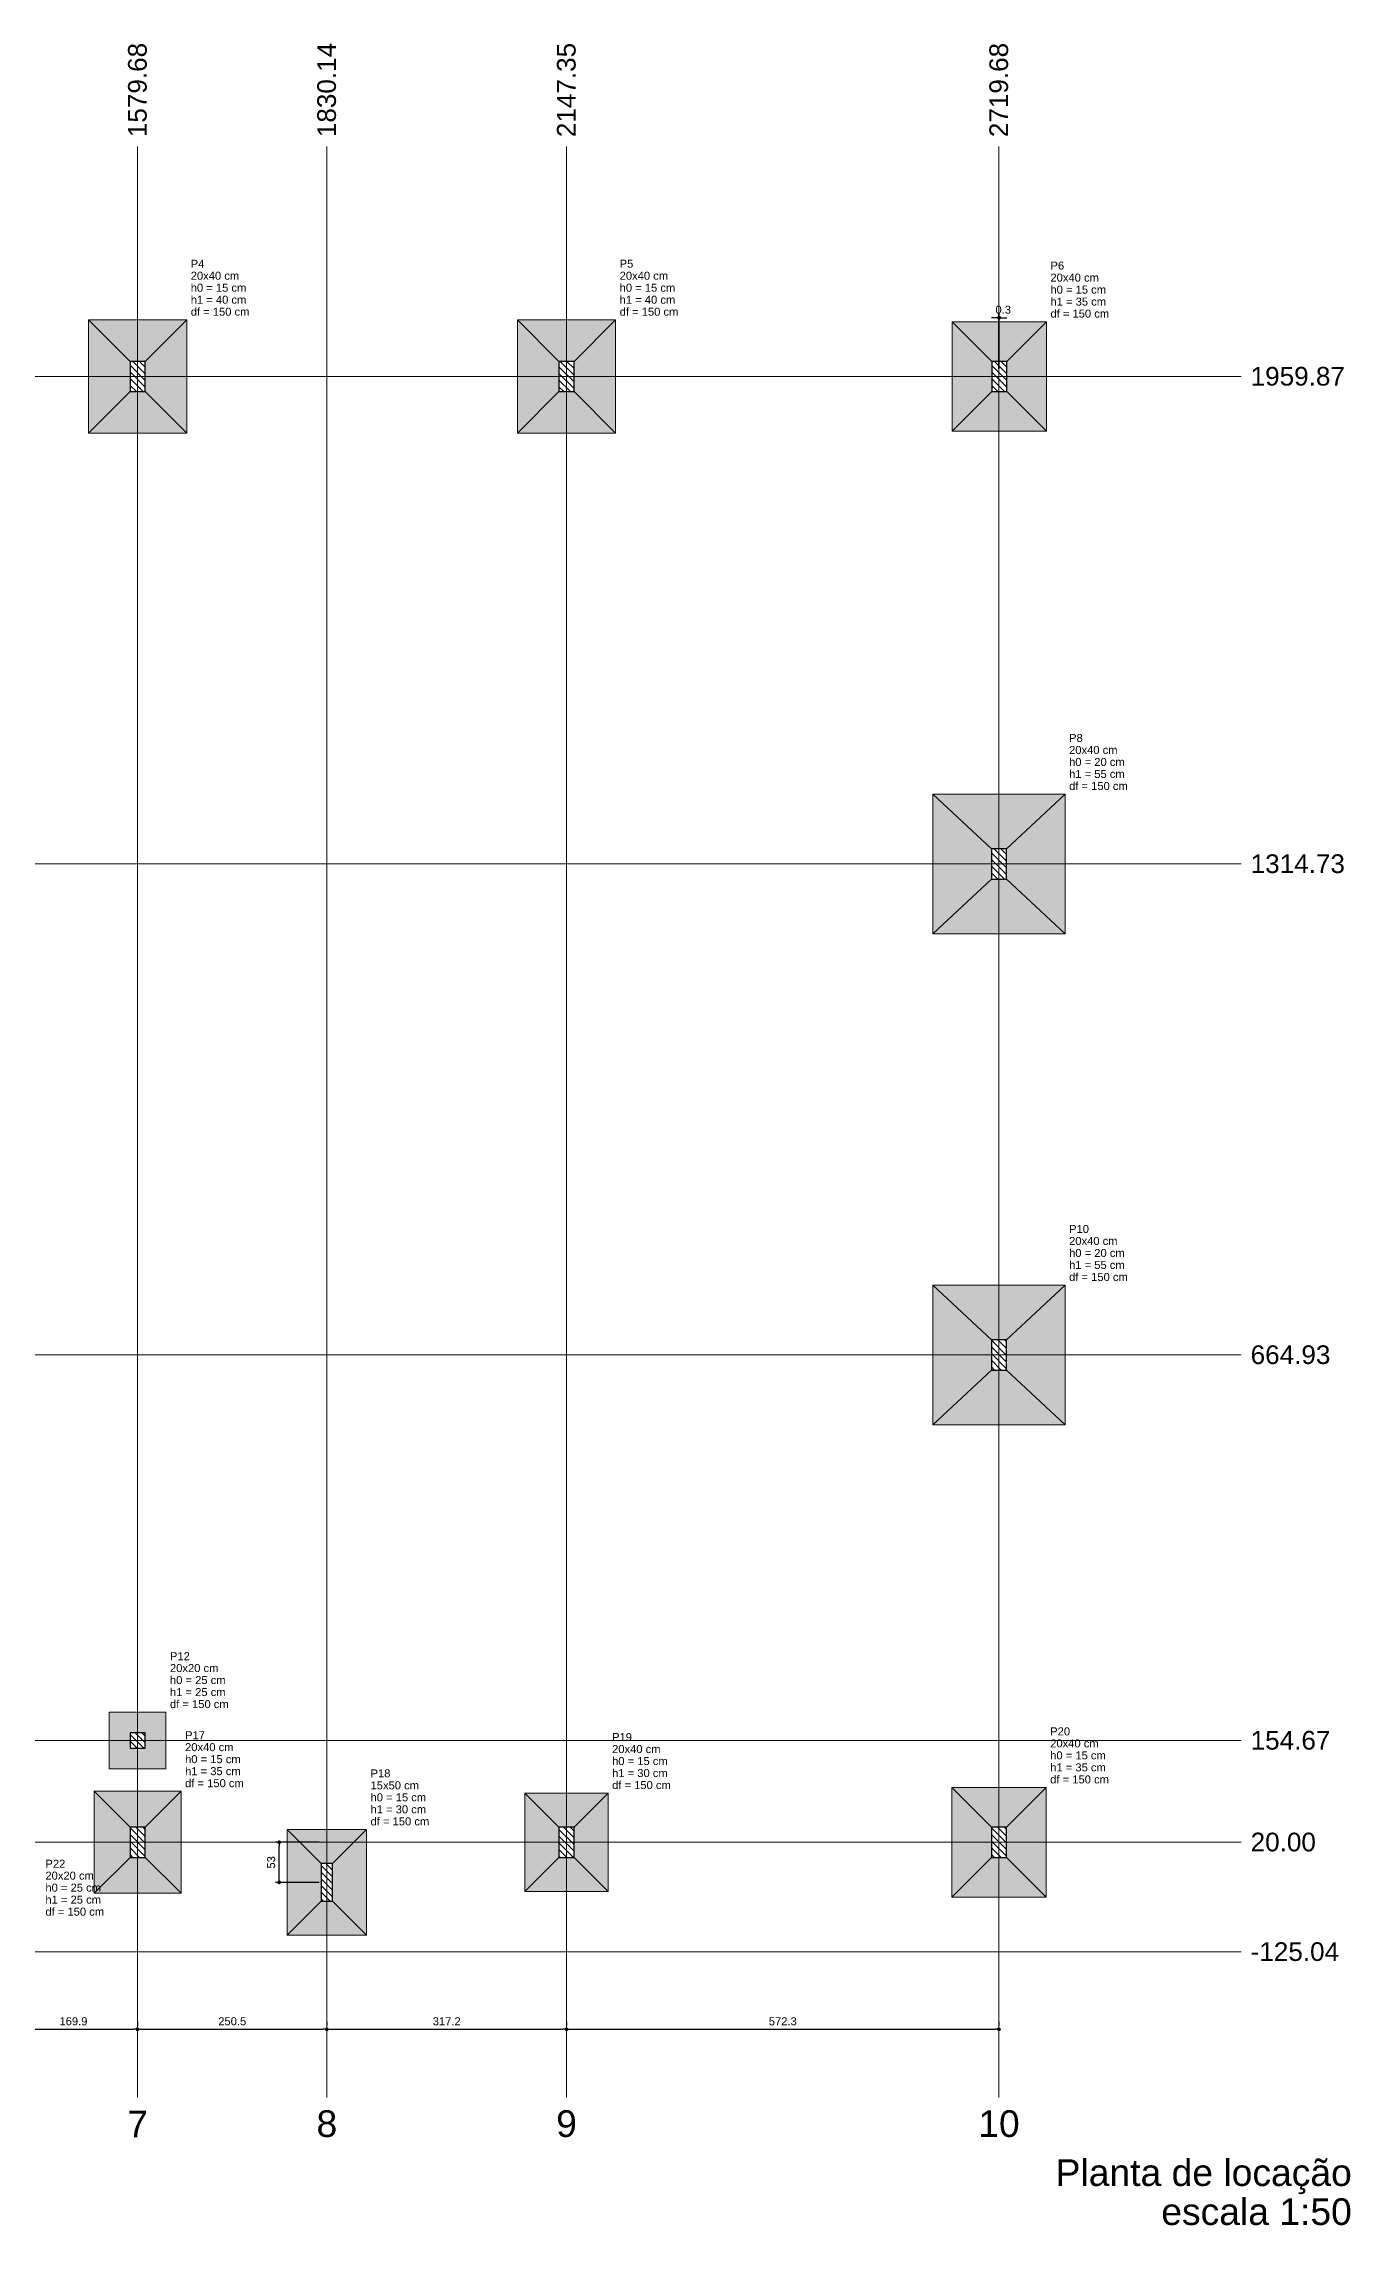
# Model space of a CAD drawing. Header units: millimetres. Extents: x 180 to 11148, y -1598 to 1045.
# Drawn here: x 217.4 to 252, y -10 to 47.7 of the extents above; entities that cross this region are included whole.
import ezdxf

# ---------------------------------------------------------------- set-up
doc = ezdxf.new("R2010")
doc.units = ezdxf.units.MM
doc.header["$MEASUREMENT"] = 0
for name, color, linetype, lineweight in [('LC-Cotas', 7, 'Continuous', 5), ('LC-Eixos', 9, 'Continuous', 5), ('LC-Hachuras das sapatas', 43, 'Continuous', 5), ('LC-Hachuras dos pilares', 9, 'Continuous', 5), ('LC-Seção das fundações', 7, 'Continuous', 5), ('LC-Seção dos pilares', 4, 'Continuous', 30), ('LC-Textos', 3, 'Continuous', 20)]:
    doc.layers.add(name, color=color, linetype=linetype, lineweight=lineweight)
doc.styles.add('Arial', font='arial.ttf')
doc.dimstyles.new('UM_50.000000', dxfattribs={"dimtxt": 0.18, "dimasz": 0.1, "dimexe": 0.1, "dimexo": 0.2, "dimgap": 0, "dimtad": 1, "dimtih": 1, "dimtoh": 1, "dimdec": 1, "dimlfac": 50, "dimzin": 0, "dimdsep": 46, "dimtxsty": 'Standard', "dimcen": 0.09, "dimdle": 0.1, "dimadec": 1, "dimazin": 2, "dimtfac": 1, "dimtdec": 4, "dimtofl": 0, "dimtmove": 0, "dimatfit": 3, "dimfxl": 1, "dimtolj": 1, "dimarcsym": 0})
pattern_1 = [(135, (188.27737, -0.25918), (-0.08838835, -0.08838835), [])]

# ---------------------------------------------------------------- blocks, each defined once
blk = doc.blocks.new('_Dot')
at = {"color": 0, "linetype": 'ByBlock', "lineweight": -2}
blk.add_line((-0.5, 0), (-1, 0), dxfattribs=at)
at = {"color": 0, "linetype": 'ByBlock', "const_width": 0.5}
blk.add_lwpolyline([(-0.25, 0, 1), (0.25, 0, 1)], format="xyb", close=True, dxfattribs=at)
blk = doc.blocks.new('*D7')
at = {"layer": 'Defpoints', "color": 0, "transparency": 16777216}
for p in [(223.618, 0.141), (224.88, 0.141), (224.88, -0.92)]:
    blk.add_point(p, dxfattribs=at)
at = {"layer": 'LC-Cotas', "color": 0, "lineweight": -2, "transparency": 16777216}
for p, q in [((224.68, 0.141), (223.518, 0.141)), ((223.618, -0.82), (223.618, 0.041)), ((224.68, -0.92), (223.518, -0.92))]:
    blk.add_line(p, q, dxfattribs=at)
at = {"layer": 'LC-Cotas', "color": 0, "lineweight": -2, "transparency": 16777216, "xscale": 0.1000000014901161, "yscale": 0.1000000014901161, "zscale": 0.1000000014901161}
for p, rotation in [((223.618, 0.141), 90), ((223.618, -0.92), 270)]:
    blk.add_blockref('_Dot', p, dxfattribs=dict(at, rotation=rotation))
at = {"layer": 'LC-Cotas', "transparency": 16777216, "insert": (223.407, -0.39), "char_height": 0.2118, "attachment_point": 5, "rotation": 90, "style": 'Arial'}
blk.add_mtext('\\A1;53', dxfattribs=at)
blk = doc.blocks.new('*D8')
at = {"layer": 'Defpoints', "color": 0, "transparency": 16777216}
for p in [(242.671, 40.494), (242.671, 38.938), (242.677, 38.938)]:
    blk.add_point(p, dxfattribs=at)
at = {"layer": 'LC-Cotas', "color": 0, "lineweight": -2, "transparency": 16777216}
for p, q in [((242.571, 40.494), (242.471, 40.494)), ((242.671, 39.138), (242.671, 40.594)), ((242.677, 39.138), (242.677, 40.594)), ((242.777, 40.494), (242.877, 40.494))]:
    blk.add_line(p, q, dxfattribs=at)
at = {"layer": 'LC-Cotas', "color": 0, "lineweight": -2, "transparency": 16777216, "xscale": 0.1000000014901161, "yscale": 0.1000000014901161, "zscale": 0.1000000014901161}
blk.add_blockref('_Dot', (242.671, 40.494), dxfattribs=at)
at = {"layer": 'LC-Cotas', "color": 0, "lineweight": -2, "transparency": 16777216, "xscale": 0.1000000014901161, "yscale": 0.1000000014901161, "zscale": 0.1000000014901161, "rotation": 180}
blk.add_blockref('_Dot', (242.677, 40.494), dxfattribs=at)
at = {"layer": 'LC-Cotas', "transparency": 16777216, "insert": (242.783, 40.706), "char_height": 0.2118, "attachment_point": 5, "rotation": 0.00573, "style": 'Arial'}
blk.add_mtext('\\A1;0.3', dxfattribs=at)
blk = doc.blocks.new('*D19')
at = {"layer": 'Defpoints', "color": 0, "transparency": 16777216}
for p in [(216.474, -4.81), (219.871, -4.81), (219.871, -4.81)]:
    blk.add_point(p, dxfattribs=at)
at = {"layer": 'LC-Cotas', "color": 0, "lineweight": -2, "transparency": 16777216}
for p, q in [((216.474, -4.61), (216.474, -4.71)), ((219.871, -4.61), (219.871, -4.71)), ((216.574, -4.81), (219.771, -4.81))]:
    blk.add_line(p, q, dxfattribs=at)
at = {"layer": 'LC-Cotas', "color": 0, "lineweight": -2, "transparency": 16777216, "xscale": 0.1000000014901161, "yscale": 0.1000000014901161, "zscale": 0.1000000014901161, "rotation": 180}
blk.add_blockref('_Dot', (216.474, -4.81), dxfattribs=at)
at = {"layer": 'LC-Cotas', "color": 0, "lineweight": -2, "transparency": 16777216, "xscale": 0.1000000014901161, "yscale": 0.1000000014901161, "zscale": 0.1000000014901161}
blk.add_blockref('_Dot', (219.871, -4.81), dxfattribs=at)
at = {"layer": 'LC-Cotas', "transparency": 16777216, "insert": (218.172, -4.598), "char_height": 0.2118, "attachment_point": 5, "rotation": 0.00573, "style": 'Arial'}
blk.add_mtext('\\A1;169.9', dxfattribs=at)
blk = doc.blocks.new('*D20')
at = {"layer": 'Defpoints', "color": 0, "transparency": 16777216}
for p in [(219.871, -4.81), (224.88, -4.81), (224.88, -4.81)]:
    blk.add_point(p, dxfattribs=at)
at = {"layer": 'LC-Cotas', "color": 0, "lineweight": -2, "transparency": 16777216}
for p, q in [((219.871, -4.61), (219.871, -4.71)), ((224.88, -4.61), (224.88, -4.71)), ((219.971, -4.81), (224.78, -4.81))]:
    blk.add_line(p, q, dxfattribs=at)
at = {"layer": 'LC-Cotas', "color": 0, "lineweight": -2, "transparency": 16777216, "xscale": 0.1000000014901161, "yscale": 0.1000000014901161, "zscale": 0.1000000014901161, "rotation": 180}
blk.add_blockref('_Dot', (219.871, -4.81), dxfattribs=at)
at = {"layer": 'LC-Cotas', "color": 0, "lineweight": -2, "transparency": 16777216, "xscale": 0.1000000014901161, "yscale": 0.1000000014901161, "zscale": 0.1000000014901161}
blk.add_blockref('_Dot', (224.88, -4.81), dxfattribs=at)
at = {"layer": 'LC-Cotas', "transparency": 16777216, "insert": (222.376, -4.598), "char_height": 0.2118, "attachment_point": 5, "rotation": 0.00573, "style": 'Arial'}
blk.add_mtext('\\A1;250.5', dxfattribs=at)
blk = doc.blocks.new('*D21')
at = {"layer": 'Defpoints', "color": 0, "transparency": 16777216}
for p in [(224.88, -4.81), (231.224, -4.81), (231.224, -4.81)]:
    blk.add_point(p, dxfattribs=at)
at = {"layer": 'LC-Cotas', "color": 0, "lineweight": -2, "transparency": 16777216}
for p, q in [((224.88, -4.61), (224.88, -4.71)), ((231.224, -4.61), (231.224, -4.71)), ((224.98, -4.81), (231.124, -4.81))]:
    blk.add_line(p, q, dxfattribs=at)
at = {"layer": 'LC-Cotas', "color": 0, "lineweight": -2, "transparency": 16777216, "xscale": 0.1000000014901161, "yscale": 0.1000000014901161, "zscale": 0.1000000014901161, "rotation": 180}
blk.add_blockref('_Dot', (224.88, -4.81), dxfattribs=at)
at = {"layer": 'LC-Cotas', "color": 0, "lineweight": -2, "transparency": 16777216, "xscale": 0.1000000014901161, "yscale": 0.1000000014901161, "zscale": 0.1000000014901161}
blk.add_blockref('_Dot', (231.224, -4.81), dxfattribs=at)
at = {"layer": 'LC-Cotas', "transparency": 16777216, "insert": (228.052, -4.598), "char_height": 0.2118, "attachment_point": 5, "rotation": 0.00573, "style": 'Arial'}
blk.add_mtext('\\A1;317.2', dxfattribs=at)
blk = doc.blocks.new('*D22')
at = {"layer": 'Defpoints', "color": 0, "transparency": 16777216}
for p in [(231.224, -4.81), (242.671, -4.81), (242.671, -4.81)]:
    blk.add_point(p, dxfattribs=at)
at = {"layer": 'LC-Cotas', "color": 0, "lineweight": -2, "transparency": 16777216}
for p, q in [((231.224, -4.61), (231.224, -4.71)), ((242.671, -4.61), (242.671, -4.71)), ((231.324, -4.81), (242.571, -4.81))]:
    blk.add_line(p, q, dxfattribs=at)
at = {"layer": 'LC-Cotas', "color": 0, "lineweight": -2, "transparency": 16777216, "xscale": 0.1000000014901161, "yscale": 0.1000000014901161, "zscale": 0.1000000014901161, "rotation": 180}
blk.add_blockref('_Dot', (231.224, -4.81), dxfattribs=at)
at = {"layer": 'LC-Cotas', "color": 0, "lineweight": -2, "transparency": 16777216, "xscale": 0.1000000014901161, "yscale": 0.1000000014901161, "zscale": 0.1000000014901161}
blk.add_blockref('_Dot', (242.671, -4.81), dxfattribs=at)
at = {"layer": 'LC-Cotas', "transparency": 16777216, "insert": (236.948, -4.598), "char_height": 0.2118, "attachment_point": 5, "rotation": 0.00573, "style": 'Arial'}
blk.add_mtext('\\A1;572.3', dxfattribs=at)

msp = doc.modelspace()

# ---------------------------------------------------------------- hatches: boundary and pattern name
at = {"layer": 'LC-Hachuras das sapatas', "linetype": 'Continuous'}
h = msp.add_hatch(color=256, dxfattribs=at)
h.paths.add_polyline_path([(218.571, 37.4382), (221.171, 37.4382), (221.171, 40.4382), (218.571, 40.4382), (218.571, 37.4382)])
h.paths.add_polyline_path([(219.671, 38.5382), (220.071, 38.5382), (220.071, 39.3382), (219.671, 39.3382), (219.671, 38.5382)], flags=0)
h = msp.add_hatch(color=256, dxfattribs=at)
h.paths.add_polyline_path([(229.9244, 37.4382), (232.5244, 37.4382), (232.5244, 40.4382), (229.9244, 40.4382), (229.9244, 37.4382)])
h.paths.add_polyline_path([(231.0244, 38.5382), (231.4244, 38.5382), (231.4244, 39.3382), (231.0244, 39.3382), (231.0244, 38.5382)], flags=0)
h = msp.add_hatch(color=256, dxfattribs=at)
h.paths.add_polyline_path([(241.4274, 37.4882), (243.9274, 37.4882), (243.9274, 40.3882), (241.4274, 40.3882), (241.4274, 37.4882)])
h.paths.add_polyline_path([(242.4774, 38.5382), (242.8774, 38.5382), (242.8774, 39.3382), (242.4774, 39.3382), (242.4774, 38.5382)], flags=0)
h = msp.add_hatch(color=256, dxfattribs=at)
h.paths.add_polyline_path([(240.921, 24.1854), (244.421, 24.1854), (244.421, 27.8854), (240.921, 27.8854), (240.921, 24.1854)])
h.paths.add_polyline_path([(242.471, 25.6354), (242.871, 25.6354), (242.871, 26.4354), (242.471, 26.4354), (242.471, 25.6354)], flags=0)
h = msp.add_hatch(color=256, dxfattribs=at)
h.paths.add_polyline_path([(240.921, 11.1894), (244.421, 11.1894), (244.421, 14.8894), (240.921, 14.8894), (240.921, 11.1894)])
h.paths.add_polyline_path([(242.471, 12.6394), (242.871, 12.6394), (242.871, 13.4394), (242.471, 13.4394), (242.471, 12.6394)], flags=0)
h = msp.add_hatch(color=256, dxfattribs=at)
h.paths.add_polyline_path([(219.121, 2.0842), (220.621, 2.0842), (220.621, 3.5842), (219.121, 3.5842), (219.121, 2.0842)])
h.paths.add_polyline_path([(219.671, 2.6342), (220.071, 2.6342), (220.071, 3.0342), (219.671, 3.0342), (219.671, 2.6342)], flags=0)
h = msp.add_hatch(color=256, dxfattribs=at)
h.paths.add_polyline_path([(218.721, -1.2092), (221.021, -1.2092), (221.021, 1.4908), (218.721, 1.4908), (218.721, -1.2092)])
h.paths.add_polyline_path([(219.671, -0.2592), (220.071, -0.2592), (220.071, 0.5408), (219.671, 0.5408), (219.671, -0.2592)], flags=0)
h = msp.add_hatch(color=256, dxfattribs=at)
h.paths.add_polyline_path([(230.1244, -1.1592), (232.3244, -1.1592), (232.3244, 1.4408), (230.1244, 1.4408), (230.1244, -1.1592)])
h.paths.add_polyline_path([(231.0244, -0.2592), (231.4244, -0.2592), (231.4244, 0.5408), (231.0244, 0.5408), (231.0244, -0.2592)], flags=0)
h = msp.add_hatch(color=256, dxfattribs=at)
h.paths.add_polyline_path([(241.421, -1.3092), (243.921, -1.3092), (243.921, 1.5908), (241.421, 1.5908), (241.421, -1.3092)])
h.paths.add_polyline_path([(242.471, -0.2592), (242.871, -0.2592), (242.871, 0.5408), (242.471, 0.5408), (242.471, -0.2592)], flags=0)
h = msp.add_hatch(color=256, dxfattribs=at)
h.paths.add_polyline_path([(223.8302, -2.32), (225.9302, -2.32), (225.9302, 0.48), (223.8302, 0.48), (223.8302, -2.32)])
h.paths.add_polyline_path([(224.7302, -1.42), (225.0302, -1.42), (225.0302, -0.42), (224.7302, -0.42), (224.7302, -1.42)], flags=0)
at = {"layer": 'LC-Hachuras dos pilares', "linetype": 'Continuous'}
h = msp.add_hatch(dxfattribs=at)
h.set_pattern_fill('ANSI31', color=256, angle=90, style=0)
h.set_pattern_definition(pattern_1)
h.paths.add_polyline_path([(219.671, 38.5382), (220.071, 38.5382), (220.071, 39.3382), (219.671, 39.3382), (219.671, 38.5382)])
h = msp.add_hatch(dxfattribs=at)
h.set_pattern_fill('ANSI31', color=256, angle=90, style=0)
h.set_pattern_definition(pattern_1)
h.paths.add_polyline_path([(231.0244, 38.5382), (231.4244, 38.5382), (231.4244, 39.3382), (231.0244, 39.3382), (231.0244, 38.5382)])
h = msp.add_hatch(dxfattribs=at)
h.set_pattern_fill('ANSI31', color=256, angle=90, style=0)
h.set_pattern_definition(pattern_1)
h.paths.add_polyline_path([(242.4774, 38.5382), (242.8774, 38.5382), (242.8774, 39.3382), (242.4774, 39.3382), (242.4774, 38.5382)])
h = msp.add_hatch(dxfattribs=at)
h.set_pattern_fill('ANSI31', color=256, angle=90, style=0)
h.set_pattern_definition(pattern_1)
h.paths.add_polyline_path([(242.471, 25.6354), (242.871, 25.6354), (242.871, 26.4354), (242.471, 26.4354), (242.471, 25.6354)])
h = msp.add_hatch(dxfattribs=at)
h.set_pattern_fill('ANSI31', color=256, angle=90, style=0)
h.set_pattern_definition(pattern_1)
h.paths.add_polyline_path([(242.471, 12.6394), (242.871, 12.6394), (242.871, 13.4394), (242.471, 13.4394), (242.471, 12.6394)])
h = msp.add_hatch(dxfattribs=at)
h.set_pattern_fill('ANSI31', color=256, angle=90, style=0)
h.set_pattern_definition(pattern_1)
h.paths.add_polyline_path([(219.671, 2.6342), (220.071, 2.6342), (220.071, 3.0342), (219.671, 3.0342), (219.671, 2.6342)])
h = msp.add_hatch(dxfattribs=at)
h.set_pattern_fill('ANSI31', color=256, angle=90, style=0)
h.set_pattern_definition(pattern_1)
h.paths.add_polyline_path([(219.671, -0.2592), (220.071, -0.2592), (220.071, 0.5408), (219.671, 0.5408), (219.671, -0.2592)])
h = msp.add_hatch(dxfattribs=at)
h.set_pattern_fill('ANSI31', color=256, angle=90, style=0)
h.set_pattern_definition(pattern_1)
h.paths.add_polyline_path([(231.0244, -0.2592), (231.4244, -0.2592), (231.4244, 0.5408), (231.0244, 0.5408), (231.0244, -0.2592)])
h = msp.add_hatch(dxfattribs=at)
h.set_pattern_fill('ANSI31', color=256, angle=90, style=0)
h.set_pattern_definition(pattern_1)
h.paths.add_polyline_path([(242.471, -0.2592), (242.871, -0.2592), (242.871, 0.5408), (242.471, 0.5408), (242.471, -0.2592)])
h = msp.add_hatch(dxfattribs=at)
h.set_pattern_fill('ANSI31', color=256, angle=90, style=0)
h.set_pattern_definition(pattern_1)
h.paths.add_polyline_path([(224.7302, -1.42), (225.0302, -1.42), (225.0302, -0.42), (224.7302, -0.42), (224.7302, -1.42)])

# ---------------------------------------------------------------- linework, layer by layer
at = {"layer": 'LC-Eixos'}
for p, q in [((219.871, 43.5267), (219.871, 45.0267)), ((224.8802, 43.5267), (224.8802, 45.0267)), ((231.2244, 43.5267), (231.2244, 45.0267)), ((242.671, 43.5267), (242.671, 45.0267)), ((219.871, 43.5267), (219.871, -5.11)), ((224.8802, 43.5267), (224.8802, -5.11)), ((231.2244, 43.5267), (231.2244, -5.11)), ((242.671, 43.5267), (242.671, -5.11)), ((185.2274, 38.9382), (247.5851, 38.9382)), ((247.5851, 38.9382), (249.0851, 38.9382)), ((185.2274, 26.0354), (247.5851, 26.0354)), ((247.5851, 26.0354), (249.0851, 26.0354)), ((185.2274, 13.0394), (247.5851, 13.0394)), ((247.5851, 13.0394), (249.0851, 13.0394)), ((185.2274, 2.8342), (247.5851, 2.8342)), ((247.5851, 2.8342), (249.0851, 2.8342)), ((185.2274, 0.1408), (247.5851, 0.1408)), ((247.5851, 0.1408), (249.0851, 0.1408)), ((185.2274, -2.76), (247.5851, -2.76)), ((247.5851, -2.76), (249.0851, -2.76)), ((219.871, -6.61), (219.871, -5.11)), ((224.8802, -6.61), (224.8802, -5.11)), ((231.2244, -6.61), (231.2244, -5.11)), ((242.671, -6.61), (242.671, -5.11))]:
    msp.add_line(p, q, dxfattribs=at)
at = {"layer": 'LC-Seção das fundações'}
for p, q in [((218.571, 40.4382), (219.671, 39.3382)), ((221.171, 40.4382), (220.071, 39.3382)), ((229.9244, 40.4382), (231.0244, 39.3382)), ((232.5244, 40.4382), (231.4244, 39.3382)), ((241.4274, 40.3882), (242.4774, 39.3382)), ((243.9274, 40.3882), (242.8774, 39.3382)), ((218.571, 37.4382), (219.671, 38.5382)), ((218.571, 37.4382), (219.671, 38.5382)), ((221.171, 37.4382), (220.071, 38.5382)), ((229.9244, 37.4382), (231.0244, 38.5382)), ((229.9244, 37.4382), (231.0244, 38.5382)), ((232.5244, 37.4382), (231.4244, 38.5382)), ((241.4274, 37.4882), (242.4774, 38.5382)), ((241.4274, 37.4882), (242.4774, 38.5382)), ((243.9274, 37.4882), (242.8774, 38.5382)), ((240.921, 27.8854), (242.471, 26.4354)), ((244.421, 27.8854), (242.871, 26.4354)), ((240.921, 24.1854), (242.471, 25.6354)), ((240.921, 24.1854), (242.471, 25.6354)), ((244.421, 24.1854), (242.871, 25.6354)), ((240.921, 14.8894), (242.471, 13.4394)), ((244.421, 14.8894), (242.871, 13.4394)), ((240.921, 11.1894), (242.471, 12.6394)), ((240.921, 11.1894), (242.471, 12.6394)), ((244.421, 11.1894), (242.871, 12.6394)), ((218.721, 1.4908), (219.671, 0.5408)), ((221.021, 1.4908), (220.071, 0.5408)), ((230.1244, 1.4408), (231.0244, 0.5408)), ((232.3244, 1.4408), (231.4244, 0.5408)), ((241.421, 1.5908), (242.471, 0.5408)), ((243.921, 1.5908), (242.871, 0.5408)), ((223.8302, 0.48), (224.7302, -0.42)), ((225.9302, 0.48), (225.0302, -0.42)), ((218.721, -1.2092), (219.671, -0.2592)), ((218.721, -1.2092), (219.671, -0.2592)), ((221.021, -1.2092), (220.071, -0.2592)), ((230.1244, -1.1592), (231.0244, -0.2592)), ((230.1244, -1.1592), (231.0244, -0.2592)), ((232.3244, -1.1592), (231.4244, -0.2592)), ((241.421, -1.3092), (242.471, -0.2592)), ((241.421, -1.3092), (242.471, -0.2592)), ((243.921, -1.3092), (242.871, -0.2592)), ((223.8302, -2.32), (224.7302, -1.42)), ((223.8302, -2.32), (224.7302, -1.42)), ((225.9302, -2.32), (225.0302, -1.42))]:
    msp.add_line(p, q, dxfattribs=at)
for points in [[(218.571, 37.4382), (221.171, 37.4382), (221.171, 40.4382), (218.571, 40.4382), (218.571, 37.4382)], [(229.9244, 37.4382), (232.5244, 37.4382), (232.5244, 40.4382), (229.9244, 40.4382), (229.9244, 37.4382)], [(241.4274, 37.4882), (243.9274, 37.4882), (243.9274, 40.3882), (241.4274, 40.3882), (241.4274, 37.4882)], [(240.921, 24.1854), (244.421, 24.1854), (244.421, 27.8854), (240.921, 27.8854), (240.921, 24.1854)], [(240.921, 11.1894), (244.421, 11.1894), (244.421, 14.8894), (240.921, 14.8894), (240.921, 11.1894)], [(219.121, 2.0842), (220.621, 2.0842), (220.621, 3.5842), (219.121, 3.5842), (219.121, 2.0842)], [(218.721, -1.2092), (221.021, -1.2092), (221.021, 1.4908), (218.721, 1.4908), (218.721, -1.2092)], [(230.1244, -1.1592), (232.3244, -1.1592), (232.3244, 1.4408), (230.1244, 1.4408), (230.1244, -1.1592)], [(241.421, -1.3092), (243.921, -1.3092), (243.921, 1.5908), (241.421, 1.5908), (241.421, -1.3092)], [(223.8302, -2.32), (225.9302, -2.32), (225.9302, 0.48), (223.8302, 0.48), (223.8302, -2.32)]]:
    msp.add_lwpolyline(points, close=True, dxfattribs=at)
at = {"layer": 'LC-Seção dos pilares'}
for points in [[(219.671, 38.5382), (220.071, 38.5382), (220.071, 39.3382), (219.671, 39.3382), (219.671, 38.5382)], [(231.0244, 38.5382), (231.4244, 38.5382), (231.4244, 39.3382), (231.0244, 39.3382), (231.0244, 38.5382)], [(242.4774, 38.5382), (242.8774, 38.5382), (242.8774, 39.3382), (242.4774, 39.3382), (242.4774, 38.5382)], [(242.471, 25.6354), (242.871, 25.6354), (242.871, 26.4354), (242.471, 26.4354), (242.471, 25.6354)], [(242.471, 12.6394), (242.871, 12.6394), (242.871, 13.4394), (242.471, 13.4394), (242.471, 12.6394)], [(219.671, 2.6342), (220.071, 2.6342), (220.071, 3.0342), (219.671, 3.0342), (219.671, 2.6342)], [(219.671, -0.2592), (220.071, -0.2592), (220.071, 0.5408), (219.671, 0.5408), (219.671, -0.2592)], [(231.0244, -0.2592), (231.4244, -0.2592), (231.4244, 0.5408), (231.0244, 0.5408), (231.0244, -0.2592)], [(242.471, -0.2592), (242.871, -0.2592), (242.871, 0.5408), (242.471, 0.5408), (242.471, -0.2592)], [(224.7302, -1.42), (225.0302, -1.42), (225.0302, -0.42), (224.7302, -0.42), (224.7302, -1.42)]]:
    msp.add_lwpolyline(points, close=True, dxfattribs=at)

# ---------------------------------------------------------------- texts
at = {"layer": 'LC-Textos', "linetype": 'Continuous', "char_height": 0.4942, "width": 5.003943, "attachment_point": 7, "rotation": 90, "line_spacing_factor": 0.798, "style": 'Arial'}
for s, insert in [('1579.68', (220.1181, 45.2738)), ('1830.14', (225.1273, 45.2738)), ('2147.35', (231.4715, 45.2738)), ('2719.68', (242.9181, 45.2738))]:
    msp.add_mtext(s, dxfattribs=dict(at, insert=insert))
at = {"layer": 'LC-Textos', "linetype": 'Continuous', "line_spacing_factor": 0.798, "style": 'Arial'}
for s, insert, char_height, width, attachment_point in [('20x40 cm', (221.2769, 41.4972), 0.2118, 2.594363, 7), ('P4', (221.2769, 41.8149), 0.2118, 0.733317, 7), ('20x40 cm', (232.6303, 41.4972), 0.2118, 2.594363, 7), ('P5', (232.6303, 41.8149), 0.2118, 0.733317, 7), ('20x40 cm', (244.0333, 41.4472), 0.2118, 2.594363, 7), ('P6', (244.0333, 41.7649), 0.2118, 0.733317, 7), ('h0 = 15 cm', (221.2769, 41.1795), 0.2118, 2.982933, 7), ('h1 = 40 cm', (221.2769, 40.8618), 0.2118, 2.982933, 7), ('h0 = 15 cm', (232.6303, 41.1795), 0.2118, 2.982933, 7), ('h1 = 40 cm', (232.6303, 40.8618), 0.2118, 2.982933, 7), ('h0 = 15 cm', (244.0333, 41.1295), 0.2118, 2.982933, 7), ('h1 = 35 cm', (244.0333, 40.8118), 0.2118, 2.982933, 7), ('df = 150 cm', (221.2769, 40.5441), 0.2118, 3.149463, 7), ('df = 150 cm', (232.6303, 40.5441), 0.2118, 3.149463, 7), ('df = 150 cm', (244.0333, 40.4941), 0.2118, 3.149463, 7), ('1959.87', (249.3322, 38.6911), 0.4942, 5.003943, 7), ('P8', (244.5269, 29.2621), 0.2118, 0.733317, 7), ('20x40 cm', (244.5269, 28.9444), 0.2118, 2.594363, 7), ('h0 = 20 cm', (244.5269, 28.6267), 0.2118, 2.982933, 7), ('h1 = 55 cm', (244.5269, 28.309), 0.2118, 2.982933, 7), ('df = 150 cm', (244.5269, 27.9913), 0.2118, 3.149463, 7), ('1314.73', (249.3322, 25.7883), 0.4942, 5.003943, 7), ('P10', (244.5269, 16.2661), 0.2118, 1.066377, 7), ('20x40 cm', (244.5269, 15.9484), 0.2118, 2.594363, 7), ('h0 = 20 cm', (244.5269, 15.6307), 0.2118, 2.982933, 7), ('df = 150 cm', (244.5269, 14.9953), 0.2118, 3.149463, 7), ('h1 = 55 cm', (244.5269, 15.313), 0.2118, 2.982933, 7), ('664.93', (249.3322, 12.7923), 0.4942, 4.234053, 7), ('20x20 cm', (220.7269, 4.6432), 0.2118, 2.594363, 7), ('P12', (220.7269, 4.9609), 0.2118, 1.066377, 7), ('h0 = 25 cm', (220.7269, 4.3255), 0.2118, 2.982933, 7), ('h1 = 25 cm', (220.7269, 4.0078), 0.2118, 2.982933, 7), ('df = 150 cm', (220.7269, 3.6901), 0.2118, 3.149463, 7), ('P17', (221.1269, 2.8675), 0.2118, 1.066377, 7), ('P19', (232.4303, 2.8175), 0.2118, 1.066377, 7), ('P20', (244.0269, 2.9675), 0.2118, 1.066377, 7), ('154.67', (249.3322, 2.5871), 0.4942, 4.234053, 7), ('20x40 cm', (221.1269, 2.5498), 0.2118, 2.594363, 7), ('h0 = 15 cm', (221.1269, 2.2321), 0.2118, 2.982933, 7), ('20x40 cm', (232.4303, 2.4998), 0.2118, 2.594363, 7), ('h0 = 15 cm', (232.4303, 2.1821), 0.2118, 2.982933, 7), ('20x40 cm', (244.0269, 2.6498), 0.2118, 2.594363, 7), ('h0 = 15 cm', (244.0269, 2.3321), 0.2118, 2.982933, 7), ('df = 150 cm', (221.1269, 1.5967), 0.2118, 3.149463, 7), ('h1 = 35 cm', (221.1269, 1.9144), 0.2118, 2.982933, 7), ('15x50 cm', (226.0361, 1.539), 0.2118, 2.594363, 7), ('P18', (226.0361, 1.8567), 0.2118, 1.066377, 7), ('df = 150 cm', (232.4303, 1.5467), 0.2118, 3.149463, 7), ('h1 = 30 cm', (232.4303, 1.8644), 0.2118, 2.982933, 7), ('df = 150 cm', (244.0269, 1.6967), 0.2118, 3.149463, 7), ('h1 = 35 cm', (244.0269, 2.0144), 0.2118, 2.982933, 7), ('h0 = 15 cm', (226.0361, 1.2213), 0.2118, 2.982933, 7), ('df = 150 cm', (226.0361, 0.5859), 0.2118, 3.149463, 7), ('h1 = 30 cm', (226.0361, 0.9036), 0.2118, 2.982933, 7), ('20.00', (249.3322, -0.1063), 0.4942, 3.464164, 7), ('P22', (217.4297, -0.5333), 0.2118, 1.066377, 7), ('20x20 cm', (217.4297, -0.851), 0.2118, 2.594363, 7), ('h0 = 25 cm', (217.4297, -1.1687), 0.2118, 2.982933, 7), ('df = 150 cm', (217.4297, -1.8041), 0.2118, 3.149463, 7), ('h1 = 25 cm', (217.4297, -1.4864), 0.2118, 2.982933, 7), ('-125.04', (249.3322, -3.0071), 0.4942, 4.695041, 7), ('7', (219.871, -7.669), 0.706, 1.099842, 8), ('8', (224.8802, -7.669), 0.706, 1.099842, 8), ('9', (231.2244, -7.669), 0.706, 1.099842, 8), ('10', (242.671, -7.669), 0.706, 2.199684, 8)]:
    msp.add_mtext(s, dxfattribs=dict(at, insert=insert, char_height=char_height, width=width, attachment_point=attachment_point))
at = {"layer": 'LC-Textos', "char_height": 0.706, "attachment_point": 9, "line_spacing_factor": 0.798, "style": 'Arial'}
for s, insert, width in [('Planta de locação', (252.0104, -9.1732), 15.74891), ('escala 1:50', (252.0107, -9.9988), 10.132571)]:
    msp.add_mtext(s, dxfattribs=dict(at, insert=insert, width=width))

# ---------------------------------------------------------------- dimensions: what is measured, and where the dimension line sits
at = {"layer": 'LC-Cotas'}
for base, p1, p2, picture, middle in [((242.671, 40.4941), (242.6774, 38.9382), (242.671, 38.9382), '*D8', (242.7833, 40.7059)), ((219.871, -4.81), (216.4738, -4.81), (219.871, -4.81), '*D19', (218.1724, -4.5982)), ((224.8802, -4.81), (219.871, -4.81), (224.8802, -4.81), '*D20', (222.3756, -4.5982)), ((231.2244, -4.81), (224.8802, -4.81), (231.2244, -4.81), '*D21', (228.0523, -4.5982)), ((242.671, -4.81), (231.2244, -4.81), (242.671, -4.81), '*D22', (236.9477, -4.5982))]:
    dim = msp.add_linear_dim(base=base, p1=p1, p2=p2, dimstyle='UM_50.000000', override={"dimtxt": 0.2118, "dimasz": 0.1, "dimexe": 0.1, "dimexo": 0.2, "dimtad": 1, "dimtih": 0, "dimtoh": 0, "dimdec": 1, "dimlfac": 50, "dimzin": 8, "dimtxsty": 'Arial', "dimblk": 'Dot', "dimblk1": 'Dot', "dimblk2": 'Dot', "dimsah": 1, "dimdle": 0.1, "dimse1": 0, "dimse2": 0, "dimclrt": 256, "dimadec": 1, "dimazin": 3, "dimtmove": 2, "dimldrblk": 'Dot'}, dxfattribs=at)
    dim.commit()
    dim.dimension.update_dxf_attribs({"geometry": picture, "text_midpoint": middle, "dimtype": 160, "text_rotation": 0.00573})
dim = msp.add_linear_dim(base=(223.6184, 0.1408), p1=(224.8802, -0.92), p2=(224.8802, 0.1408), angle=90, dimstyle='UM_50.000000', override={"dimtxt": 0.2118, "dimasz": 0.1, "dimexe": 0.1, "dimexo": 0.2, "dimtad": 1, "dimtih": 0, "dimtoh": 0, "dimdec": 1, "dimlfac": 50, "dimzin": 8, "dimtxsty": 'Arial', "dimblk": 'Dot', "dimblk1": 'Dot', "dimblk2": 'Dot', "dimsah": 1, "dimdle": 0.1, "dimse1": 0, "dimse2": 0, "dimclrt": 256, "dimadec": 1, "dimazin": 3, "dimtmove": 2, "dimldrblk": 'Dot'}, dxfattribs=at)
dim.commit()
dim.dimension.update_dxf_attribs({"geometry": '*D7', "text_midpoint": (223.4066, -0.3896), "dimtype": 160, "text_rotation": 90})

doc.saveas('drawing.dxf')
